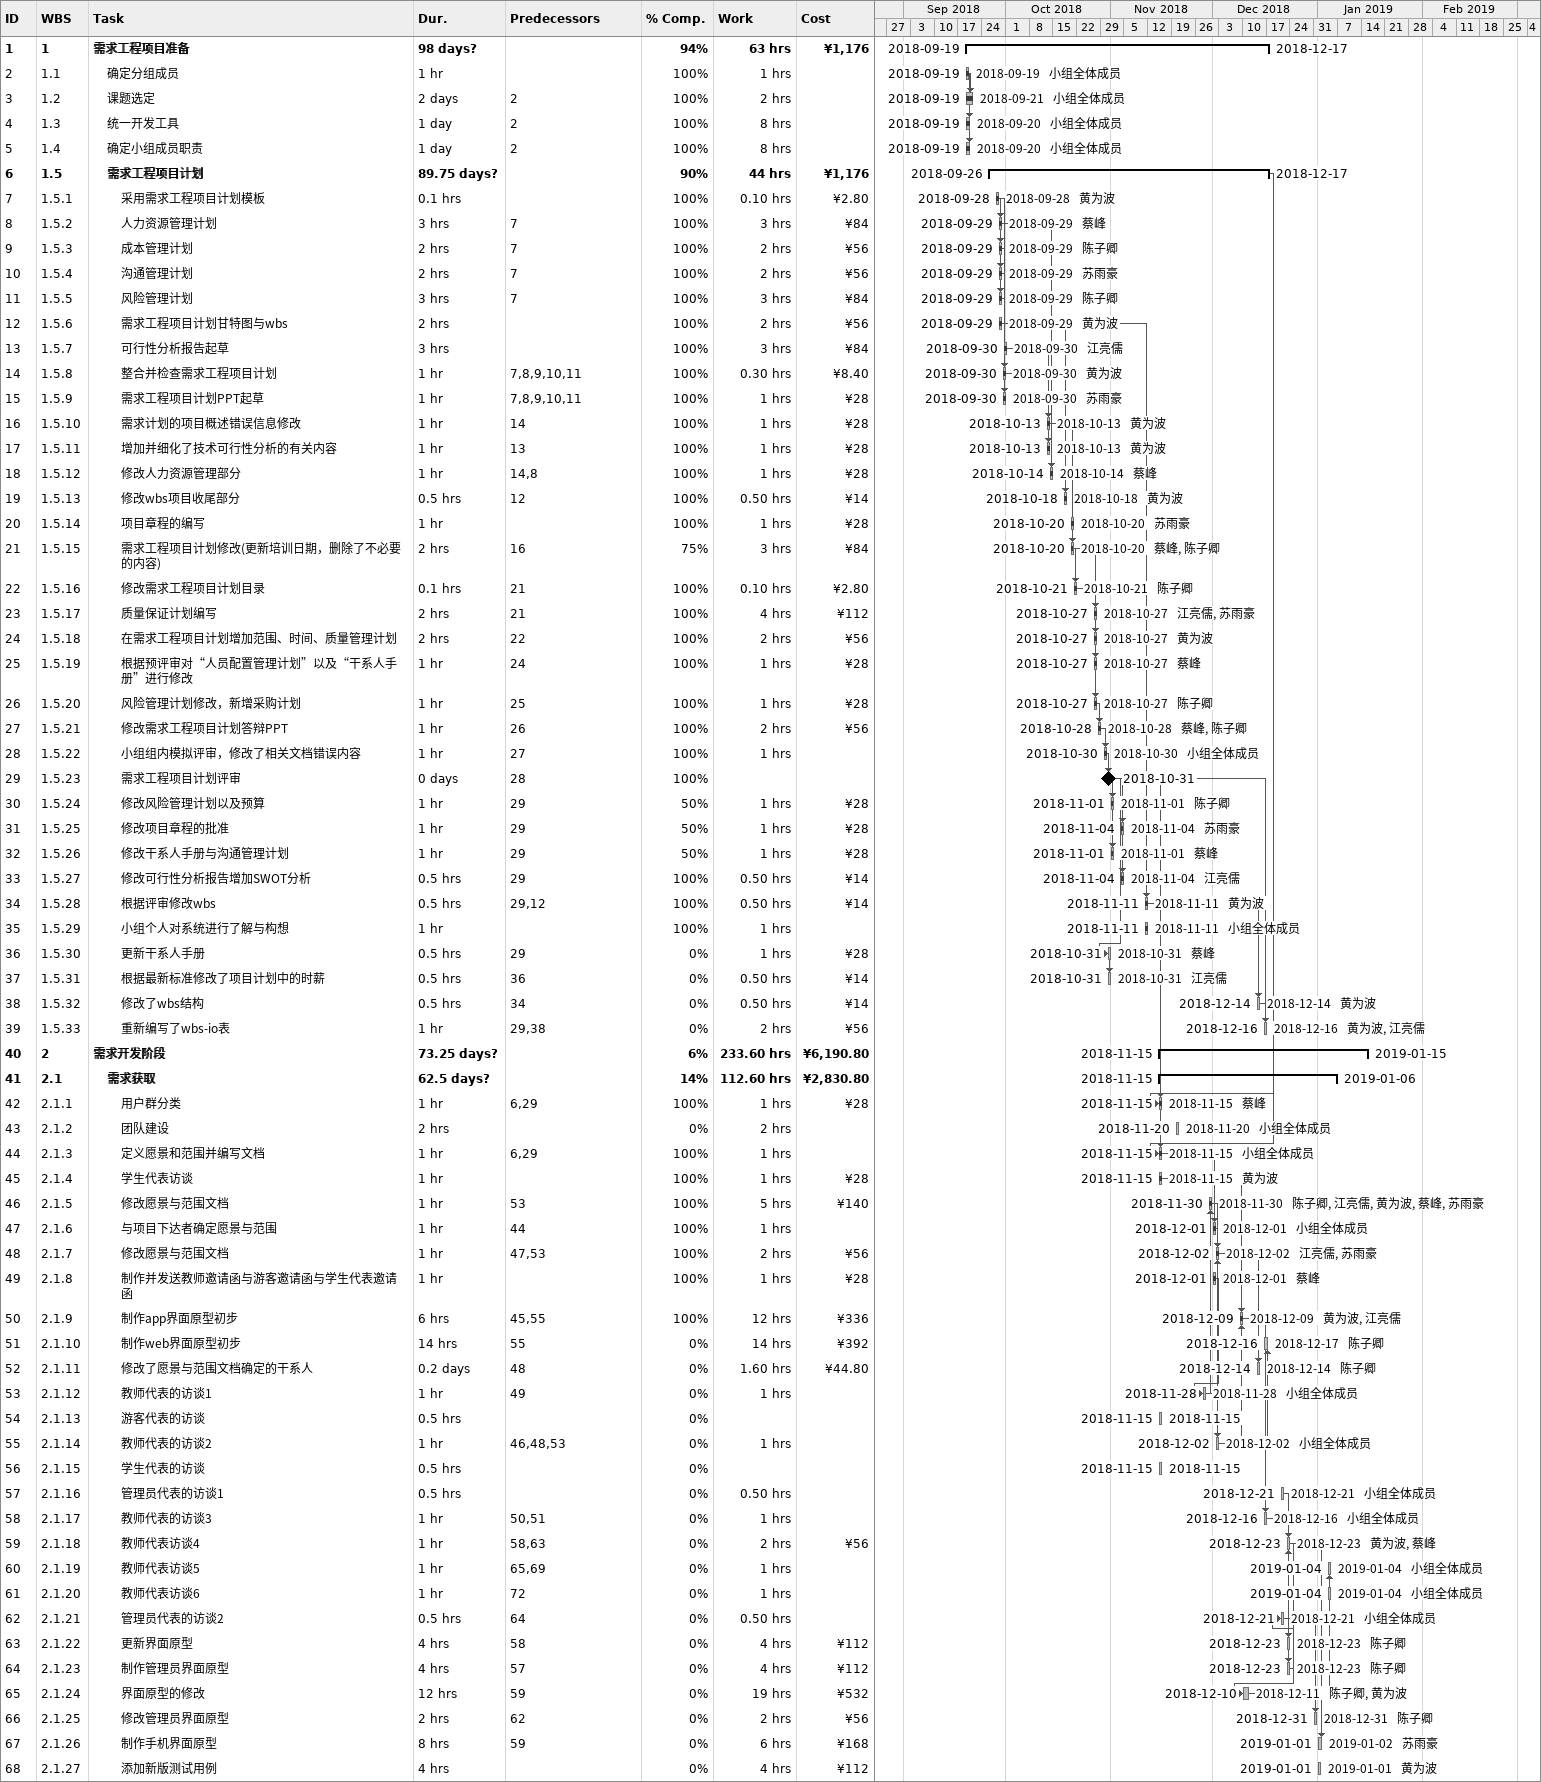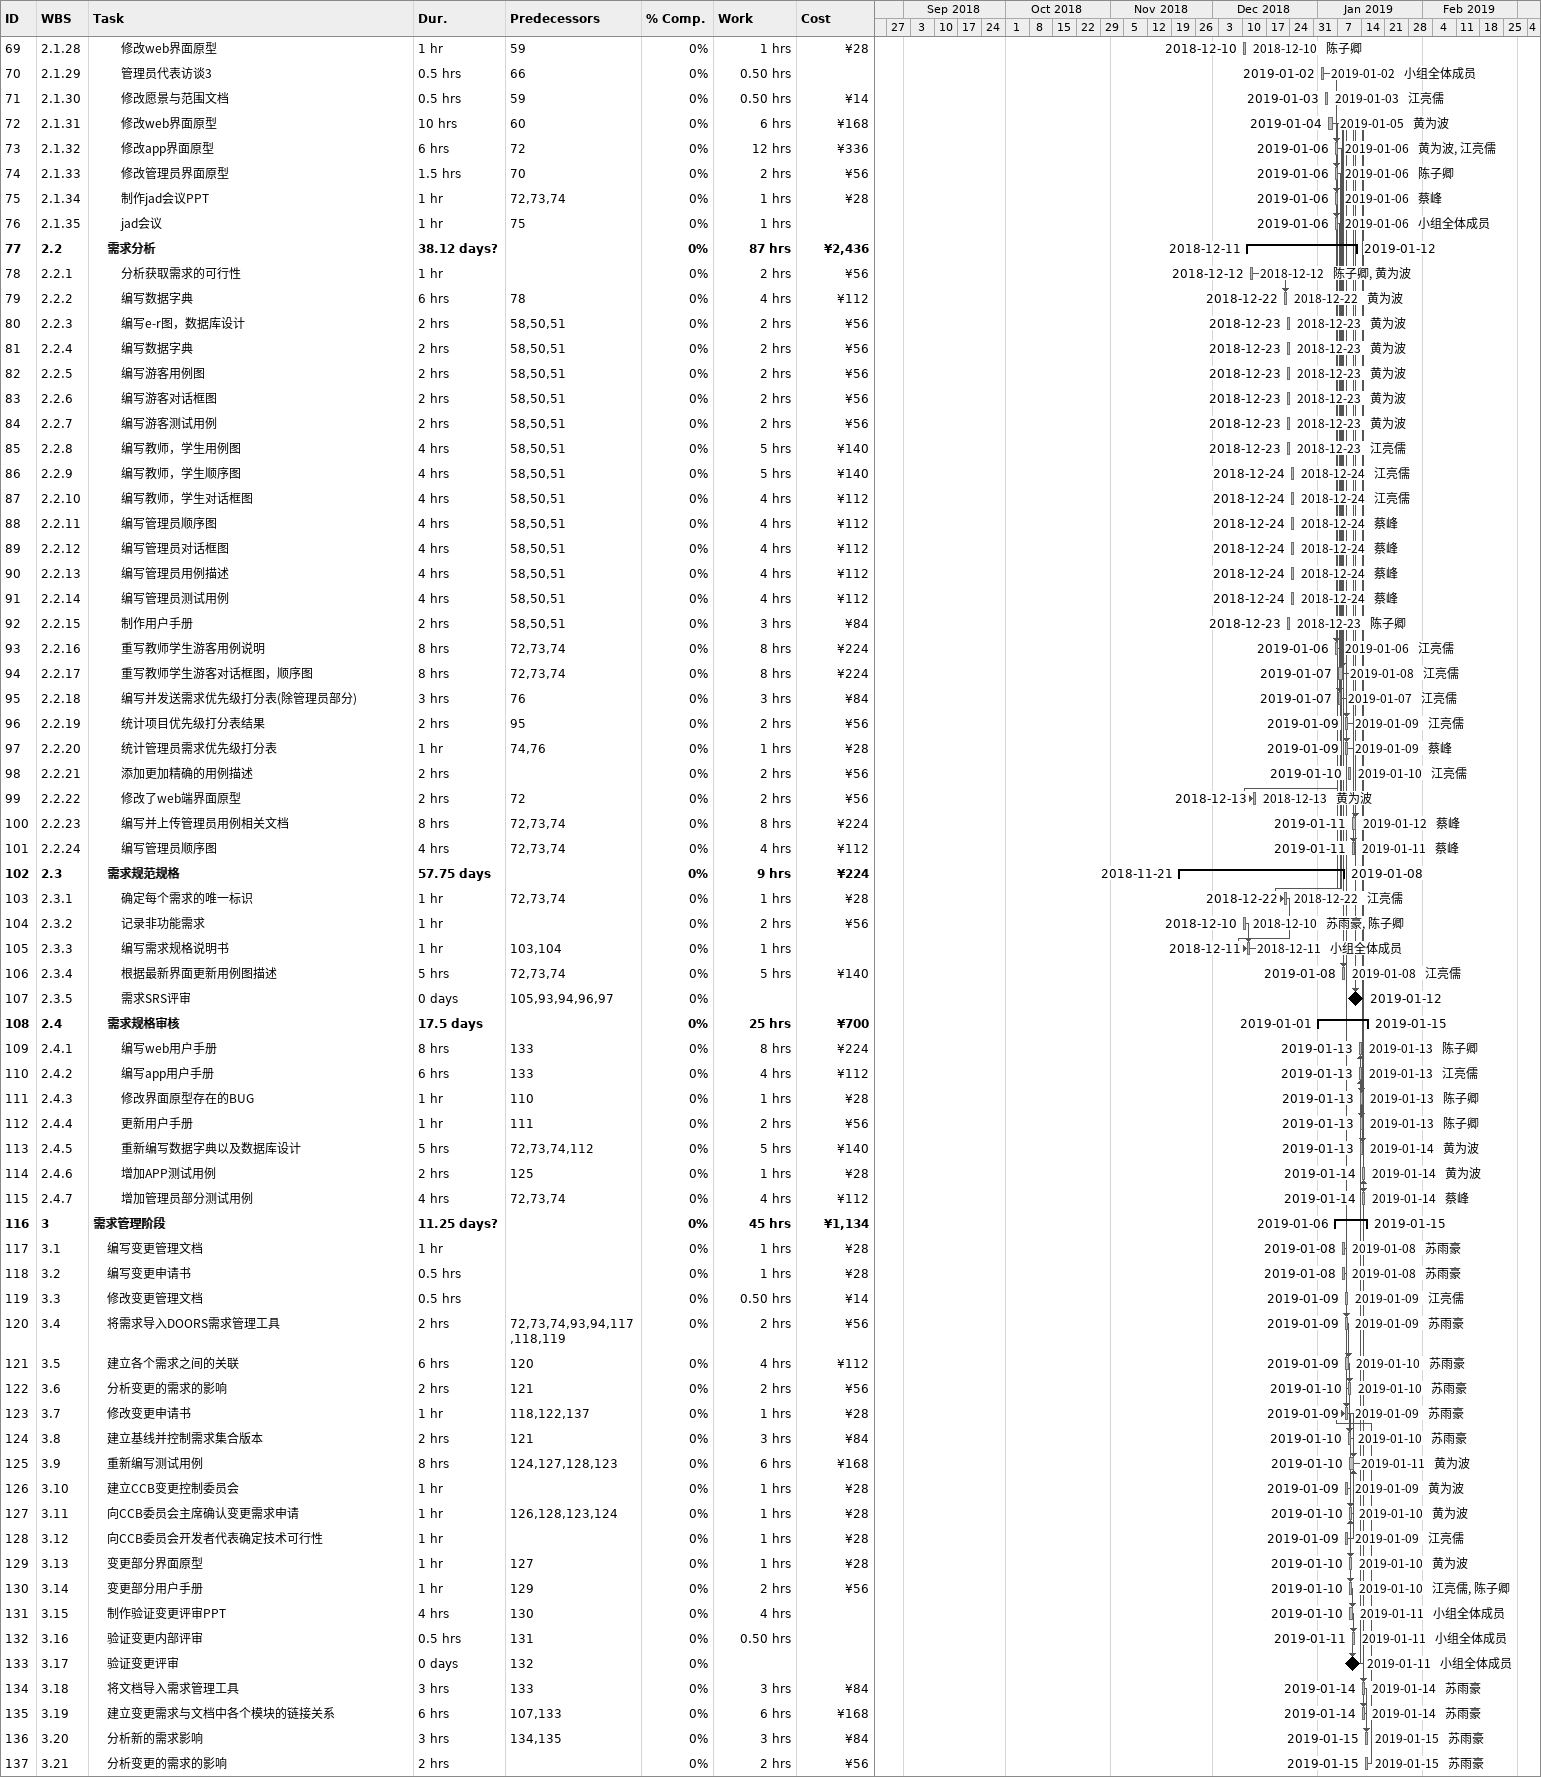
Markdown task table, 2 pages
| ID | WBS | Task | Duration | Start | Finish | Predecessors | Resources | % complete | Work (h) | Cost (¥) |
|---|---|---|---|---|---|---|---|---|---|---|
| 1 | 1 | **需求工程项目准备** | 98d? | 2018-09-19 | 2018-12-17 |  |  | 94 | 63 | 1176 |
| 2 | 1.1 | 确定分组成员 | 1h | 2018-09-19 | 2018-09-19 |  | 小组全体成员 | 100 | 1 |  |
| 3 | 1.2 | 课题选定 | 2d | 2018-09-19 | 2018-09-21 | 2 | 小组全体成员 | 100 | 2 |  |
| 4 | 1.3 | 统一开发工具 | 1d | 2018-09-19 | 2018-09-20 | 2 | 小组全体成员 | 100 | 8 |  |
| 5 | 1.4 | 确定小组成员职责 | 1d | 2018-09-19 | 2018-09-20 | 2 | 小组全体成员 | 100 | 8 |  |
| 6 | 1.5 | **需求工程项目计划** | 89.75d? | 2018-09-26 | 2018-12-17 |  |  | 90 | 44 | 1176 |
| 7 | 1.5.1 | 采用需求工程项目计划模板 | 0.1h | 2018-09-28 | 2018-09-28 |  | 黄为波 | 100 | 0.10 | 2.80 |
| 8 | 1.5.2 | 人力资源管理计划 | 3h | 2018-09-29 | 2018-09-29 | 7 | 蔡峰 | 100 | 3 | 84 |
| 9 | 1.5.3 | 成本管理计划 | 2h | 2018-09-29 | 2018-09-29 | 7 | 陈子卿 | 100 | 2 | 56 |
| 10 | 1.5.4 | 沟通管理计划 | 2h | 2018-09-29 | 2018-09-29 | 7 | 苏雨豪 | 100 | 2 | 56 |
| 11 | 1.5.5 | 风险管理计划 | 3h | 2018-09-29 | 2018-09-29 | 7 | 陈子卿 | 100 | 3 | 84 |
| 12 | 1.5.6 | 需求工程项目计划甘特图与wbs | 2h | 2018-09-29 | 2018-09-29 |  | 黄为波 | 100 | 2 | 56 |
| 13 | 1.5.7 | 可行性分析报告起草 | 3h | 2018-09-30 | 2018-09-30 |  | 江亮儒 | 100 | 3 | 84 |
| 14 | 1.5.8 | 整合并检查需求工程项目计划 | 1h | 2018-09-30 | 2018-09-30 | 7, 8, 9, 10, 11 | 黄为波 | 100 | 0.30 | 8.40 |
| 15 | 1.5.9 | 需求工程项目计划PPT起草 | 1h | 2018-09-30 | 2018-09-30 | 7, 8, 9, 10, 11 | 苏雨豪 | 100 | 1 | 28 |
| 16 | 1.5.10 | 需求计划的项目概述错误信息修改 | 1h | 2018-10-13 | 2018-10-13 | 14 | 黄为波 | 100 | 1 | 28 |
| 17 | 1.5.11 | 增加并细化了技术可行性分析的有关内容 | 1h | 2018-10-13 | 2018-10-13 | 13 | 黄为波 | 100 | 1 | 28 |
| 18 | 1.5.12 | 修改人力资源管理部分 | 1h | 2018-10-14 | 2018-10-14 | 14, 8 | 蔡峰 | 100 | 1 | 28 |
| 19 | 1.5.13 | 修改wbs项目收尾部分 | 0.5h | 2018-10-18 | 2018-10-18 | 12 | 黄为波 | 100 | 0.50 | 14 |
| 20 | 1.5.14 | 项目章程的编写 | 1h | 2018-10-20 | 2018-10-20 |  | 苏雨豪 | 100 | 1 | 28 |
| 21 | 1.5.15 | 需求工程项目计划修改(更新培训日期，删除了不必要的内容) | 2h | 2018-10-20 | 2018-10-20 | 16 | 蔡峰, 陈子卿 | 75 | 3 | 84 |
| 22 | 1.5.16 | 修改需求工程项目计划目录 | 0.1h | 2018-10-21 | 2018-10-21 | 21 | 陈子卿 | 100 | 0.10 | 2.80 |
| 23 | 1.5.17 | 质量保证计划编写 | 2h | 2018-10-27 | 2018-10-27 | 21 | 江亮儒, 苏雨豪 | 100 | 4 | 112 |
| 24 | 1.5.18 | 在需求工程项目计划增加范围、时间、质量管理计划 | 2h | 2018-10-27 | 2018-10-27 | 22 | 黄为波 | 100 | 2 | 56 |
| 25 | 1.5.19 | 根据预评审对“人员配置管理计划”以及“干系人手册”进行修改 | 1h | 2018-10-27 | 2018-10-27 | 24 | 蔡峰 | 100 | 1 | 28 |
| 26 | 1.5.20 | 风险管理计划修改，新增采购计划 | 1h | 2018-10-27 | 2018-10-27 | 25 | 陈子卿 | 100 | 1 | 28 |
| 27 | 1.5.21 | 修改需求工程项目计划答辩PPT | 1h | 2018-10-28 | 2018-10-28 | 26 | 蔡峰, 陈子卿 | 100 | 2 | 56 |
| 28 | 1.5.22 | 小组组内模拟评审，修改了相关文档错误内容 | 1h | 2018-10-30 | 2018-10-30 | 27 | 小组全体成员 | 100 | 1 |  |
| 29 | 1.5.23 | 需求工程项目计划评审 | 0d | 2018-10-31 | 2018-10-31 | 28 |  | 100 |  |  |
| 30 | 1.5.24 | 修改风险管理计划以及预算 | 1h | 2018-11-01 | 2018-11-01 | 29 | 陈子卿 | 50 | 1 | 28 |
| 31 | 1.5.25 | 修改项目章程的批准 | 1h | 2018-11-04 | 2018-11-04 | 29 | 苏雨豪 | 50 | 1 | 28 |
| 32 | 1.5.26 | 修改干系人手册与沟通管理计划 | 1h | 2018-11-01 | 2018-11-01 | 29 | 蔡峰 | 50 | 1 | 28 |
| 33 | 1.5.27 | 修改可行性分析报告增加SWOT分析 | 0.5h | 2018-11-04 | 2018-11-04 | 29 | 江亮儒 | 100 | 0.50 | 14 |
| 34 | 1.5.28 | 根据评审修改wbs | 0.5h | 2018-11-11 | 2018-11-11 | 29, 12 | 黄为波 | 100 | 0.50 | 14 |
| 35 | 1.5.29 | 小组个人对系统进行了解与构想 | 1h | 2018-11-11 | 2018-11-11 |  | 小组全体成员 | 100 | 1 |  |
| 36 | 1.5.30 | 更新干系人手册 | 0.5h | 2018-10-31 | 2018-10-31 | 29 | 蔡峰 | 0 | 1 | 28 |
| 37 | 1.5.31 | 根据最新标准修改了项目计划中的时薪 | 0.5h | 2018-10-31 | 2018-10-31 | 36 | 江亮儒 | 0 | 0.50 | 14 |
| 38 | 1.5.32 | 修改了wbs结构 | 0.5h | 2018-12-14 | 2018-12-14 | 34 | 黄为波 | 0 | 0.50 | 14 |
| 39 | 1.5.33 | 重新编写了wbs-io表 | 1h | 2018-12-16 | 2018-12-16 | 29, 38 | 黄为波, 江亮儒 | 0 | 2 | 56 |
| 40 | 2 | **需求开发阶段** | 73.25d? | 2018-11-15 | 2019-01-15 |  |  | 6 | 233.60 | 6190.80 |
| 41 | 2.1 | **需求获取** | 62.5d? | 2018-11-15 | 2019-01-06 |  |  | 14 | 112.60 | 2830.80 |
| 42 | 2.1.1 | 用户群分类 | 1h | 2018-11-15 | 2018-11-15 | 6, 29 | 蔡峰 | 100 | 1 | 28 |
| 43 | 2.1.2 | 团队建设 | 2h | 2018-11-20 | 2018-11-20 |  | 小组全体成员 | 0 | 2 |  |
| 44 | 2.1.3 | 定义愿景和范围并编写文档 | 1h | 2018-11-15 | 2018-11-15 | 6, 29 | 小组全体成员 | 100 | 1 |  |
| 45 | 2.1.4 | 学生代表访谈 | 1h | 2018-11-15 | 2018-11-15 |  | 黄为波 | 100 | 1 | 28 |
| 46 | 2.1.5 | 修改愿景与范围文档 | 1h | 2018-11-30 | 2018-11-30 | 53 | 陈子卿, 江亮儒, 黄为波, 蔡峰, 苏雨豪 | 100 | 5 | 140 |
| 47 | 2.1.6 | 与项目下达者确定愿景与范围 | 1h | 2018-12-01 | 2018-12-01 | 44 | 小组全体成员 | 100 | 1 |  |
| 48 | 2.1.7 | 修改愿景与范围文档 | 1h | 2018-12-02 | 2018-12-02 | 47, 53 | 江亮儒, 苏雨豪 | 100 | 2 | 56 |
| 49 | 2.1.8 | 制作并发送教师邀请函与游客邀请函与学生代表邀请函 | 1h | 2018-12-01 | 2018-12-01 |  | 蔡峰 | 100 | 1 | 28 |
| 50 | 2.1.9 | 制作app界面原型初步 | 6h | 2018-12-09 | 2018-12-09 | 45, 55 | 黄为波, 江亮儒 | 100 | 12 | 336 |
| 51 | 2.1.10 | 制作web界面原型初步 | 14h | 2018-12-16 | 2018-12-17 | 55 | 陈子卿 | 0 | 14 | 392 |
| 52 | 2.1.11 | 修改了愿景与范围文档确定的干系人 | 0.2d | 2018-12-14 | 2018-12-14 | 48 | 陈子卿 | 0 | 1.60 | 44.80 |
| 53 | 2.1.12 | 教师代表的访谈1 | 1h | 2018-11-28 | 2018-11-28 | 49 | 小组全体成员 | 0 | 1 |  |
| 54 | 2.1.13 | 游客代表的访谈 | 0.5h | 2018-11-15 | 2018-11-15 |  |  | 0 |  |  |
| 55 | 2.1.14 | 教师代表的访谈2 | 1h | 2018-12-02 | 2018-12-02 | 46, 48, 53 | 小组全体成员 | 0 | 1 |  |
| 56 | 2.1.15 | 学生代表的访谈 | 0.5h | 2018-11-15 | 2018-11-15 |  |  | 0 |  |  |
| 57 | 2.1.16 | 管理员代表的访谈1 | 0.5h | 2018-12-21 | 2018-12-21 |  | 小组全体成员 | 0 | 0.50 |  |
| 58 | 2.1.17 | 教师代表的访谈3 | 1h | 2018-12-16 | 2018-12-16 | 50, 51 | 小组全体成员 | 0 | 1 |  |
| 59 | 2.1.18 | 教师代表访谈4 | 1h | 2018-12-23 | 2018-12-23 | 58, 63 | 黄为波, 蔡峰 | 0 | 2 | 56 |
| 60 | 2.1.19 | 教师代表访谈5 | 1h | 2019-01-04 | 2019-01-04 | 65, 69 | 小组全体成员 | 0 | 1 |  |
| 61 | 2.1.20 | 教师代表访谈6 | 1h | 2019-01-04 | 2019-01-04 | 72 | 小组全体成员 | 0 | 1 |  |
| 62 | 2.1.21 | 管理员代表的访谈2 | 0.5h | 2018-12-21 | 2018-12-21 | 64 | 小组全体成员 | 0 | 0.50 |  |
| 63 | 2.1.22 | 更新界面原型 | 4h | 2018-12-23 | 2018-12-23 | 58 | 陈子卿 | 0 | 4 | 112 |
| 64 | 2.1.23 | 制作管理员界面原型 | 4h | 2018-12-23 | 2018-12-23 | 57 | 陈子卿 | 0 | 4 | 112 |
| 65 | 2.1.24 | 界面原型的修改 | 12h | 2018-12-10 | 2018-12-11 | 59 | 陈子卿, 黄为波 | 0 | 19 | 532 |
| 66 | 2.1.25 | 修改管理员界面原型 | 2h | 2018-12-31 | 2018-12-31 | 62 | 陈子卿 | 0 | 2 | 56 |
| 67 | 2.1.26 | 制作手机界面原型 | 8h | 2019-01-01 | 2019-01-02 | 59 | 苏雨豪 | 0 | 6 | 168 |
| 68 | 2.1.27 | 添加新版测试用例 | 4h | 2019-01-01 | 2019-01-01 |  | 黄为波 | 0 | 4 | 112 |
| 69 | 2.1.28 | 修改web界面原型 | 1h | 2018-12-10 | 2018-12-10 | 59 | 陈子卿 | 0 | 1 | 28 |
| 70 | 2.1.29 | 管理员代表访谈3 | 0.5h | 2019-01-02 | 2019-01-02 | 66 | 小组全体成员 | 0 | 0.50 |  |
| 71 | 2.1.30 | 修改愿景与范围文档 | 0.5h | 2019-01-03 | 2019-01-03 | 59 | 江亮儒 | 0 | 0.50 | 14 |
| 72 | 2.1.31 | 修改web界面原型 | 10h | 2019-01-04 | 2019-01-05 | 60 | 黄为波 | 0 | 6 | 168 |
| 73 | 2.1.32 | 修改app界面原型 | 6h | 2019-01-06 | 2019-01-06 | 72 | 黄为波, 江亮儒 | 0 | 12 | 336 |
| 74 | 2.1.33 | 修改管理员界面原型 | 1.5h | 2019-01-06 | 2019-01-06 | 70 | 陈子卿 | 0 | 2 | 56 |
| 75 | 2.1.34 | 制作jad会议PPT | 1h | 2019-01-06 | 2019-01-06 | 72, 73, 74 | 蔡峰 | 0 | 1 | 28 |
| 76 | 2.1.35 | jad会议 | 1h | 2019-01-06 | 2019-01-06 | 75 | 小组全体成员 | 0 | 1 |  |
| 77 | 2.2 | **需求分析** | 38.12d? | 2018-12-11 | 2019-01-12 |  |  | 0 | 87 | 2436 |
| 78 | 2.2.1 | 分析获取需求的可行性 | 1h | 2018-12-12 | 2018-12-12 |  | 陈子卿, 黄为波 | 0 | 2 | 56 |
| 79 | 2.2.2 | 编写数据字典 | 6h | 2018-12-22 | 2018-12-22 | 78 | 黄为波 | 0 | 4 | 112 |
| 80 | 2.2.3 | 编写e-r图，数据库设计 | 2h | 2018-12-23 | 2018-12-23 | 58, 50, 51 | 黄为波 | 0 | 2 | 56 |
| 81 | 2.2.4 | 编写数据字典 | 2h | 2018-12-23 | 2018-12-23 | 58, 50, 51 | 黄为波 | 0 | 2 | 56 |
| 82 | 2.2.5 | 编写游客用例图 | 2h | 2018-12-23 | 2018-12-23 | 58, 50, 51 | 黄为波 | 0 | 2 | 56 |
| 83 | 2.2.6 | 编写游客对话框图 | 2h | 2018-12-23 | 2018-12-23 | 58, 50, 51 | 黄为波 | 0 | 2 | 56 |
| 84 | 2.2.7 | 编写游客测试用例 | 2h | 2018-12-23 | 2018-12-23 | 58, 50, 51 | 黄为波 | 0 | 2 | 56 |
| 85 | 2.2.8 | 编写教师，学生用例图 | 4h | 2018-12-23 | 2018-12-23 | 58, 50, 51 | 江亮儒 | 0 | 5 | 140 |
| 86 | 2.2.9 | 编写教师，学生顺序图 | 4h | 2018-12-24 | 2018-12-24 | 58, 50, 51 | 江亮儒 | 0 | 5 | 140 |
| 87 | 2.2.10 | 编写教师，学生对话框图 | 4h | 2018-12-24 | 2018-12-24 | 58, 50, 51 | 江亮儒 | 0 | 4 | 112 |
| 88 | 2.2.11 | 编写管理员顺序图 | 4h | 2018-12-24 | 2018-12-24 | 58, 50, 51 | 蔡峰 | 0 | 4 | 112 |
| 89 | 2.2.12 | 编写管理员对话框图 | 4h | 2018-12-24 | 2018-12-24 | 58, 50, 51 | 蔡峰 | 0 | 4 | 112 |
| 90 | 2.2.13 | 编写管理员用例描述 | 4h | 2018-12-24 | 2018-12-24 | 58, 50, 51 | 蔡峰 | 0 | 4 | 112 |
| 91 | 2.2.14 | 编写管理员测试用例 | 4h | 2018-12-24 | 2018-12-24 | 58, 50, 51 | 蔡峰 | 0 | 4 | 112 |
| 92 | 2.2.15 | 制作用户手册 | 2h | 2018-12-23 | 2018-12-23 | 58, 50, 51 | 陈子卿 | 0 | 3 | 84 |
| 93 | 2.2.16 | 重写教师学生游客用例说明 | 8h | 2019-01-06 | 2019-01-06 | 72, 73, 74 | 江亮儒 | 0 | 8 | 224 |
| 94 | 2.2.17 | 重写教师学生游客对话框图，顺序图 | 8h | 2019-01-07 | 2019-01-08 | 72, 73, 74 | 江亮儒 | 0 | 8 | 224 |
| 95 | 2.2.18 | 编写并发送需求优先级打分表(除管理员部分) | 3h | 2019-01-07 | 2019-01-07 | 76 | 江亮儒 | 0 | 3 | 84 |
| 96 | 2.2.19 | 统计项目优先级打分表结果 | 2h | 2019-01-09 | 2019-01-09 | 95 | 江亮儒 | 0 | 2 | 56 |
| 97 | 2.2.20 | 统计管理员需求优先级打分表 | 1h | 2019-01-09 | 2019-01-09 | 74, 76 | 蔡峰 | 0 | 1 | 28 |
| 98 | 2.2.21 | 添加更加精确的用例描述 | 2h | 2019-01-10 | 2019-01-10 |  | 江亮儒 | 0 | 2 | 56 |
| 99 | 2.2.22 | 修改了web端界面原型 | 2h | 2018-12-13 | 2018-12-13 | 72 | 黄为波 | 0 | 2 | 56 |
| 100 | 2.2.23 | 编写并上传管理员用例相关文档 | 8h | 2019-01-11 | 2019-01-12 | 72, 73, 74 | 蔡峰 | 0 | 8 | 224 |
| 101 | 2.2.24 | 编写管理员顺序图 | 4h | 2019-01-11 | 2019-01-11 | 72, 73, 74 | 蔡峰 | 0 | 4 | 112 |
| 102 | 2.3 | **需求规范规格** | 57.75d | 2018-11-21 | 2019-01-08 |  |  | 0 | 9 | 224 |
| 103 | 2.3.1 | 确定每个需求的唯一标识 | 1h | 2018-12-22 | 2018-12-22 | 72, 73, 74 | 江亮儒 | 0 | 1 | 28 |
| 104 | 2.3.2 | 记录非功能需求 | 1h | 2018-12-10 | 2018-12-10 |  | 苏雨豪, 陈子卿 | 0 | 2 | 56 |
| 105 | 2.3.3 | 编写需求规格说明书 | 1h | 2018-12-11 | 2018-12-11 | 103, 104 | 小组全体成员 | 0 | 1 |  |
| 106 | 2.3.4 | 根据最新界面更新用例图描述 | 5h | 2019-01-08 | 2019-01-08 | 72, 73, 74 | 江亮儒 | 0 | 5 | 140 |
| 107 | 2.3.5 | 需求SRS评审 | 0d | 2019-01-12 | 2019-01-12 | 105, 93, 94, 96, 97 |  | 0 |  |  |
| 108 | 2.4 | **需求规格审核** | 17.5d | 2019-01-01 | 2019-01-15 |  |  | 0 | 25 | 700 |
| 109 | 2.4.1 | 编写web用户手册 | 8h | 2019-01-13 | 2019-01-13 | 133 | 陈子卿 | 0 | 8 | 224 |
| 110 | 2.4.2 | 编写app用户手册 | 6h | 2019-01-13 | 2019-01-13 | 133 | 江亮儒 | 0 | 4 | 112 |
| 111 | 2.4.3 | 修改界面原型存在的BUG | 1h | 2019-01-13 | 2019-01-13 | 110 | 陈子卿 | 0 | 1 | 28 |
| 112 | 2.4.4 | 更新用户手册 | 1h | 2019-01-13 | 2019-01-13 | 111 | 陈子卿 | 0 | 2 | 56 |
| 113 | 2.4.5 | 重新编写数据字典以及数据库设计 | 5h | 2019-01-13 | 2019-01-14 | 72, 73, 74, 112 | 黄为波 | 0 | 5 | 140 |
| 114 | 2.4.6 | 增加APP测试用例 | 2h | 2019-01-14 | 2019-01-14 | 125 | 黄为波 | 0 | 1 | 28 |
| 115 | 2.4.7 | 增加管理员部分测试用例 | 4h | 2019-01-14 | 2019-01-14 | 72, 73, 74 | 蔡峰 | 0 | 4 | 112 |
| 116 | 3 | **需求管理阶段** | 11.25d? | 2019-01-06 | 2019-01-15 |  |  | 0 | 45 | 1134 |
| 117 | 3.1 | 编写变更管理文档 | 1h | 2019-01-08 | 2019-01-08 |  | 苏雨豪 | 0 | 1 | 28 |
| 118 | 3.2 | 编写变更申请书 | 0.5h | 2019-01-08 | 2019-01-08 |  | 苏雨豪 | 0 | 1 | 28 |
| 119 | 3.3 | 修改变更管理文档 | 0.5h | 2019-01-09 | 2019-01-09 |  | 江亮儒 | 0 | 0.50 | 14 |
| 120 | 3.4 | 将需求导入DOORS需求管理工具 | 2h | 2019-01-09 | 2019-01-09 | 72, 73, 74, 93, 94, 117, 118, 119 | 苏雨豪 | 0 | 2 | 56 |
| 121 | 3.5 | 建立各个需求之间的关联 | 6h | 2019-01-09 | 2019-01-10 | 120 | 苏雨豪 | 0 | 4 | 112 |
| 122 | 3.6 | 分析变更的需求的影响 | 2h | 2019-01-10 | 2019-01-10 | 121 | 苏雨豪 | 0 | 2 | 56 |
| 123 | 3.7 | 修改变更申请书 | 1h | 2019-01-09 | 2019-01-09 | 118, 122, 137 | 苏雨豪 | 0 | 1 | 28 |
| 124 | 3.8 | 建立基线并控制需求集合版本 | 2h | 2019-01-10 | 2019-01-10 | 121 | 苏雨豪 | 0 | 3 | 84 |
| 125 | 3.9 | 重新编写测试用例 | 8h | 2019-01-10 | 2019-01-11 | 124, 127, 128, 123 | 黄为波 | 0 | 6 | 168 |
| 126 | 3.10 | 建立CCB变更控制委员会 | 1h | 2019-01-09 | 2019-01-09 |  | 黄为波 | 0 | 1 | 28 |
| 127 | 3.11 | 向CCB委员会主席确认变更需求申请 | 1h | 2019-01-10 | 2019-01-10 | 126, 128, 123, 124 | 黄为波 | 0 | 1 | 28 |
| 128 | 3.12 | 向CCB委员会开发者代表确定技术可行性 | 1h | 2019-01-09 | 2019-01-09 |  | 江亮儒 | 0 | 1 | 28 |
| 129 | 3.13 | 变更部分界面原型 | 1h | 2019-01-10 | 2019-01-10 | 127 | 黄为波 | 0 | 1 | 28 |
| 130 | 3.14 | 变更部分用户手册 | 1h | 2019-01-10 | 2019-01-10 | 129 | 江亮儒, 陈子卿 | 0 | 2 | 56 |
| 131 | 3.15 | 制作验证变更评审PPT | 4h | 2019-01-10 | 2019-01-11 | 130 | 小组全体成员 | 0 | 4 |  |
| 132 | 3.16 | 验证变更内部评审 | 0.5h | 2019-01-11 | 2019-01-11 | 131 | 小组全体成员 | 0 | 0.50 |  |
| 133 | 3.17 | 验证变更评审 | 0d | 2019-01-11 | 2019-01-11 | 132 | 小组全体成员 | 0 |  |  |
| 134 | 3.18 | 将文档导入需求管理工具 | 3h | 2019-01-14 | 2019-01-14 | 133 | 苏雨豪 | 0 | 3 | 84 |
| 135 | 3.19 | 建立变更需求与文档中各个模块的链接关系 | 6h | 2019-01-14 | 2019-01-14 | 107, 133 | 苏雨豪 | 0 | 6 | 168 |
| 136 | 3.20 | 分析新的需求影响 | 3h | 2019-01-15 | 2019-01-15 | 134, 135 | 苏雨豪 | 0 | 3 | 84 |
| 137 | 3.21 | 分析变更的需求的影响 | 2h | 2019-01-15 | 2019-01-15 |  | 苏雨豪 | 0 | 2 | 56 |
